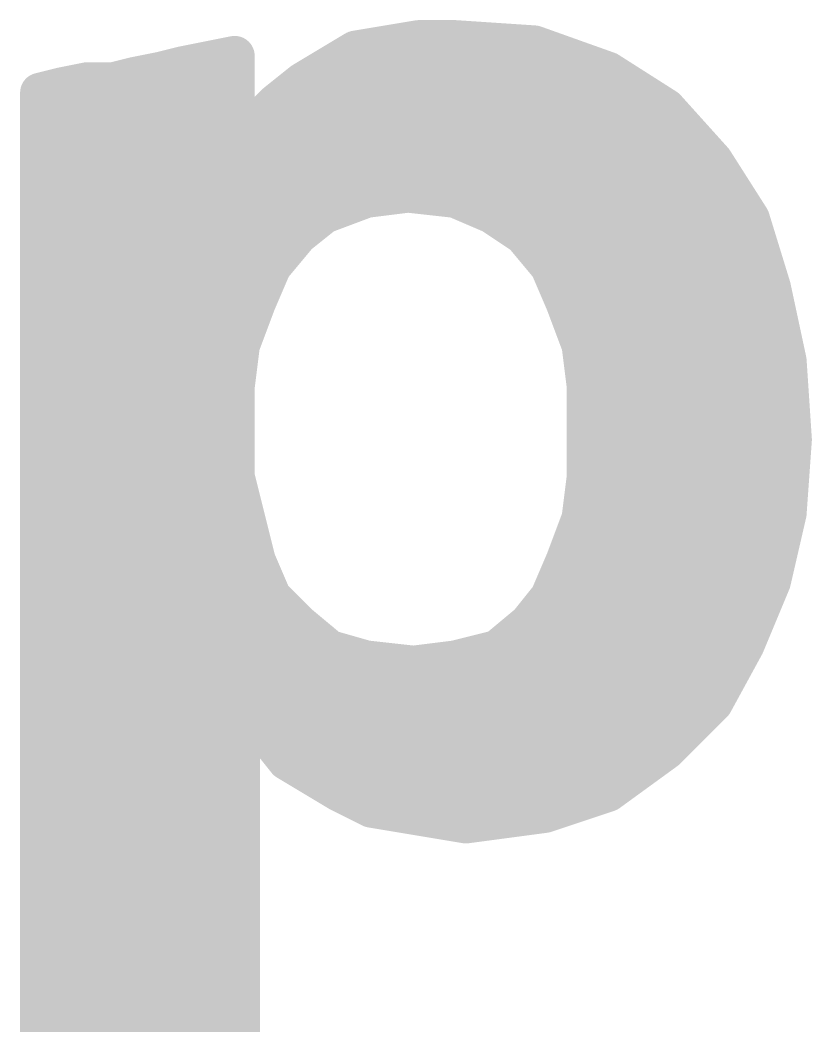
# Model space of a CAD drawing. Extents: x -39 to 68, y -22 to 43.
# Drawn here: x 9.695 to 11.201, y 38.361 to 40.274 of the extents above; entities that cross this region are included whole.
import ezdxf

# ---------------------------------------------------------------- set-up
doc = ezdxf.new("R2010")
doc.units = 0
doc.layers.add('21', color=41, linetype='CONTINUOUS')

msp = doc.modelspace()

# ---------------------------------------------------------------- linework, layer by layer
at = {"layer": '21', "const_width": 0.0762}
for points in [[(10.3332, 40.216), (10.3932, 40.226)], [(10.3932, 40.226), (10.4532, 40.236)], [(10.4388, 40.2336), (10.5592, 40.2336)], [(10.4532, 40.236), (10.5232, 40.236)], [(10.5232, 40.236), (10.6732, 40.226)], [(10.6732, 40.226), (10.8132, 40.176)], [(10.0532, 40.196), (10.1032, 40.206)], [(10.1032, 40.206), (10.1032, 40.026)], [(10.2832, 40.186), (10.3332, 40.216)], [(9.9632, 40.176), (10.0032, 40.186)], [(10.0032, 40.186), (10.0532, 40.196)], [(10.2332, 40.156), (10.2832, 40.186)], [(9.8732, 40.156), (9.9132, 40.166)], [(9.9132, 40.166), (9.9632, 40.176)], [(10.8132, 40.176), (10.9232, 40.106)], [(9.7332, 40.136), (9.7732, 40.146)], [(9.7732, 40.146), (9.8232, 40.156)], [(9.8232, 40.156), (9.8732, 40.156)], [(9.8788, 40.1574), (10.1032, 40.1574)], [(10.1832, 40.116), (10.2332, 40.156)], [(10.2355, 40.1574), (10.8424, 40.1574)], [(9.7332, 38.286), (9.7332, 40.136)], [(10.1432, 40.076), (10.1832, 40.116)], [(10.9232, 40.106), (11.0132, 40.006)], [(9.7332, 40.0812), (10.1032, 40.0812)], [(10.1032, 40.026), (10.1432, 40.076)], [(10.1484, 40.0812), (10.9455, 40.0812)], [(9.7332, 40.005), (11.0138, 40.005)], [(11.0132, 40.006), (11.0832, 39.896)], [(10.3532, 39.936), (10.2732, 39.906)], [(10.4332, 39.946), (10.3532, 39.936)], [(10.5232, 39.936), (10.4332, 39.946)], [(10.5932, 39.906), (10.5232, 39.936)], [(9.7332, 39.9288), (10.334, 39.9288)], [(10.54, 39.9288), (11.0623, 39.9288)], [(10.2732, 39.906), (10.2232, 39.866)], [(10.6532, 39.866), (10.5932, 39.906)], [(11.0832, 39.896), (11.1232, 39.766)], [(10.2232, 39.866), (10.1732, 39.806)], [(10.7032, 39.806), (10.6532, 39.866)], [(9.7332, 39.8526), (10.212, 39.8526)], [(10.6644, 39.8526), (11.0966, 39.8526)], [(10.1732, 39.806), (10.1432, 39.736)], [(10.7332, 39.736), (10.7032, 39.806)], [(9.7332, 39.7764), (10.1605, 39.7764)], [(10.7159, 39.7764), (11.12, 39.7764)], [(11.1232, 39.766), (11.1532, 39.626)], [(10.1432, 39.736), (10.1132, 39.656)], [(10.7632, 39.656), (10.7332, 39.736)], [(9.7332, 39.7002), (10.1298, 39.7002)], [(10.7466, 39.7002), (11.1373, 39.7002)], [(10.1132, 39.656), (10.1032, 39.576)], [(10.7732, 39.576), (10.7632, 39.656)], [(11.1532, 39.626), (11.1632, 39.476)], [(9.7332, 39.624), (10.1092, 39.624)], [(10.7672, 39.624), (11.1533, 39.624)], [(10.1032, 39.576), (10.1032, 39.406)], [(10.7732, 39.486), (10.7732, 39.576)], [(9.7332, 39.5478), (10.1032, 39.5478)], [(10.7732, 39.5478), (11.1584, 39.5478)], [(10.7732, 39.406), (10.7732, 39.486)], [(10.7732, 39.486), (11.1632, 39.476)], [(11.1632, 39.476), (10.7732, 39.486)], [(11.1632, 39.476), (11.1532, 39.336)], [(9.7332, 39.4716), (10.1032, 39.4716)], [(10.7732, 39.4716), (11.1629, 39.4716)], [(10.1032, 39.406), (10.1232, 39.326)], [(10.7632, 39.326), (10.7732, 39.406)], [(9.7332, 39.3954), (10.1059, 39.3954)], [(10.7719, 39.3954), (11.1574, 39.3954)], [(10.1232, 39.326), (10.1432, 39.246)], [(10.7332, 39.246), (10.7632, 39.326)], [(11.1532, 39.336), (11.1232, 39.206)], [(9.7332, 39.3192), (10.1249, 39.3192)], [(10.7607, 39.3192), (11.1493, 39.3192)], [(9.7332, 39.243), (10.1445, 39.243)], [(10.1432, 39.246), (10.1732, 39.176)], [(10.7032, 39.176), (10.7332, 39.246)], [(10.7319, 39.243), (10.7396, 39.243)], [(11.0732, 39.086), (10.7332, 39.246)], [(10.7332, 39.246), (11.0732, 39.086)], [(10.7396, 39.243), (11.1317, 39.243)], [(11.1232, 39.206), (11.0732, 39.086)], [(9.7332, 39.1668), (10.1824, 39.1668)], [(10.1732, 39.176), (10.2232, 39.126)], [(10.6632, 39.126), (10.7032, 39.176)], [(10.6958, 39.1668), (10.9015, 39.1668)], [(10.9015, 39.1668), (11.1069, 39.1668)], [(10.2232, 39.126), (10.2832, 39.076)], [(10.6032, 39.076), (10.6632, 39.126)], [(9.7332, 39.0906), (10.2657, 39.0906)], [(10.6207, 39.0906), (11.0634, 39.0906)], [(11.0634, 39.0906), (11.0751, 39.0906)], [(10.2832, 39.076), (10.3532, 39.056)], [(10.5232, 39.056), (10.6032, 39.076)], [(11.0732, 39.086), (11.0132, 38.976)], [(10.3532, 39.056), (10.4432, 39.046)], [(10.4432, 39.046), (10.5232, 39.056)], [(9.7332, 39.0144), (11.0341, 39.0144)], [(11.0132, 38.976), (10.9232, 38.886)], [(10.1232, 38.966), (10.1132, 38.966)], [(10.1132, 38.966), (10.1132, 37.946)], [(10.1632, 38.916), (10.1232, 38.966)], [(9.7332, 38.9382), (10.1132, 38.9382)], [(10.1454, 38.9382), (10.9754, 38.9382)], [(10.2032, 38.866), (10.1632, 38.916)], [(10.9232, 38.886), (10.8132, 38.806)], [(9.7332, 38.862), (10.1132, 38.862)], [(10.2532, 38.836), (10.2032, 38.866)], [(10.2099, 38.862), (10.8902, 38.862)], [(10.3032, 38.806), (10.2532, 38.836)], [(10.3632, 38.776), (10.3032, 38.806)], [(10.8132, 38.806), (10.6932, 38.766)], [(9.7332, 38.7858), (10.1132, 38.7858)], [(10.3436, 38.7858), (10.7526, 38.7858)], [(10.4232, 38.766), (10.3632, 38.776)], [(10.4832, 38.756), (10.4232, 38.766)], [(10.6932, 38.766), (10.5432, 38.746)], [(10.5432, 38.746), (10.4832, 38.756)], [(9.7332, 38.7096), (10.1132, 38.7096)], [(9.7332, 38.6334), (10.1132, 38.6334)], [(9.7332, 38.5572), (10.1132, 38.5572)], [(9.7332, 38.481), (10.1132, 38.481)], [(9.7332, 38.4048), (10.1132, 38.4048)], [(9.7332, 38.3286), (10.1132, 38.3286)]]:
    msp.add_lwpolyline(points, dxfattribs=at)
at = {"layer": '21', "const_width": 0.0381}
for points in [[(10.3901, 40.2448, 1), (10.3963, 40.2072)], [(10.3963, 40.2072, 1), (10.3901, 40.2448)], [(10.4388, 40.2527, 1), (10.4388, 40.2146)], [(10.4532, 40.2551, 1), (10.4532, 40.217)], [(10.4563, 40.2172, 1), (10.4501, 40.2548)], [(10.5245, 40.255, 1), (10.5219, 40.217)], [(10.5232, 40.217, 1), (10.5232, 40.2551)], [(10.5592, 40.2146, 1), (10.5592, 40.2527)], [(10.6796, 40.2439, 1), (10.6668, 40.2081)], [(10.6719, 40.207, 1), (10.6745, 40.245)], [(10.1223, 40.206, 1), (10.0842, 40.206)], [(10.1069, 40.1873, 1), (10.0995, 40.2247)], [(10.3301, 40.2348, 1), (10.3363, 40.1972)], [(10.343, 40.1997, 1), (10.3234, 40.2323)], [(9.9995, 40.2047, 1), (10.0069, 40.1673)], [(10.0078, 40.1675, 1), (9.9986, 40.2045)], [(10.0495, 40.2147, 1), (10.0569, 40.1773)], [(10.0569, 40.1773, 1), (10.0495, 40.2147)], [(10.2734, 40.2023, 1), (10.293, 40.1697)], [(10.293, 40.1697, 1), (10.2734, 40.2023)], [(9.9095, 40.1847, 1), (9.9169, 40.1473)], [(9.9178, 40.1475, 1), (9.9086, 40.1845)], [(9.9586, 40.1945, 1), (9.9678, 40.1575)], [(9.9669, 40.1573, 1), (9.9595, 40.1947)], [(10.8234, 40.1921, 1), (10.803, 40.1599)], [(10.8068, 40.1581, 1), (10.8196, 40.1939)], [(9.7695, 40.1647, 1), (9.7769, 40.1273)], [(9.7778, 40.1275, 1), (9.7686, 40.1645)], [(9.8232, 40.175, 1), (9.8232, 40.1369)], [(9.8269, 40.1373, 1), (9.8195, 40.1747)], [(9.8686, 40.1745, 1), (9.8778, 40.1375)], [(9.8788, 40.1765, 1), (9.8788, 40.1384)], [(9.8732, 40.1369, 1), (9.8732, 40.175)], [(10.1032, 40.1384, 1), (10.1032, 40.1765)], [(10.2234, 40.1723, 1), (10.243, 40.1397)], [(10.2355, 40.1765, 1), (10.2355, 40.1384)], [(10.2451, 40.1411, 1), (10.2213, 40.1709)], [(10.8424, 40.1384, 1), (10.8424, 40.1765)], [(9.7523, 40.136, 1), (9.7142, 40.136)], [(9.7286, 40.1545, 1), (9.7378, 40.1175)], [(10.1713, 40.1309, 1), (10.1951, 40.1011)], [(10.1967, 40.1025, 1), (10.1697, 40.1295)], [(10.9374, 40.1187, 1), (10.909, 40.0933)], [(10.913, 40.0899, 1), (10.9334, 40.1221)], [(9.7332, 40.1003, 1), (9.7332, 40.0622)], [(10.1032, 40.0622, 1), (10.1032, 40.1003)], [(10.1297, 40.0895, 1), (10.1567, 40.0625)], [(10.1581, 40.0641, 1), (10.1283, 40.0879)], [(10.1484, 40.1003, 1), (10.1484, 40.0622)], [(10.9455, 40.0622, 1), (10.9455, 40.1003)], [(10.0883, 40.0379, 1), (10.1181, 40.0141)], [(9.7332, 40.0241, 1), (9.7332, 39.986)], [(10.0842, 40.026, 1), (10.1223, 40.026)], [(11.0293, 40.0162, 1), (10.9971, 39.9958)], [(10.999, 39.9933, 1), (11.0274, 40.0187)], [(11.0138, 39.986, 1), (11.0138, 40.0241)], [(10.3508, 39.9549, 1), (10.3556, 39.9171)], [(10.3599, 39.9182, 1), (10.3465, 39.9538)], [(10.4353, 39.9649, 1), (10.4311, 39.9271)], [(10.4356, 39.9271, 1), (10.4308, 39.9649)], [(10.5307, 39.9535, 1), (10.5157, 39.9185)], [(10.5211, 39.9171, 1), (10.5253, 39.9549)], [(9.7332, 39.9479, 1), (9.7332, 39.9098)], [(10.334, 39.9098, 1), (10.334, 39.9479)], [(10.54, 39.9479, 1), (10.54, 39.9098)], [(11.0623, 39.9098, 1), (11.0623, 39.9479)], [(10.2665, 39.9238, 1), (10.2799, 39.8882)], [(10.2851, 39.8911, 1), (10.2613, 39.9209)], [(10.6038, 39.9219, 1), (10.5826, 39.8901)], [(10.5857, 39.8885, 1), (10.6007, 39.9235)], [(11.1014, 39.9016, 1), (11.065, 39.8904)], [(11.0671, 39.8858, 1), (11.0993, 39.9062)], [(10.2113, 39.8809, 1), (10.2351, 39.8511)], [(10.2378, 39.8538, 1), (10.2086, 39.8782)], [(10.6678, 39.8782, 1), (10.6386, 39.8538)], [(10.6426, 39.8501, 1), (10.6638, 39.8819)], [(9.7332, 39.8717, 1), (9.7332, 39.8336)], [(10.212, 39.8336, 1), (10.212, 39.8717)], [(10.6644, 39.8717, 1), (10.6644, 39.8336)], [(11.0966, 39.8336, 1), (11.0966, 39.8717)], [(10.1586, 39.8182, 1), (10.1878, 39.7938)], [(10.1907, 39.7985, 1), (10.1557, 39.8135)], [(10.7207, 39.8135, 1), (10.6857, 39.7985)], [(10.6886, 39.7938, 1), (10.7178, 39.8182)], [(9.7332, 39.7955, 1), (9.7332, 39.7574)], [(10.1605, 39.7574, 1), (10.1605, 39.7955)], [(10.7159, 39.7955, 1), (10.7159, 39.7574)], [(11.1418, 39.77, 1), (11.1046, 39.762)], [(11.12, 39.7574, 1), (11.12, 39.7955)], [(11.105, 39.7604, 1), (11.1414, 39.7716)], [(10.1257, 39.7435, 1), (10.1607, 39.7285)], [(10.161, 39.7293, 1), (10.1254, 39.7427)], [(10.751, 39.7427, 1), (10.7154, 39.7293)], [(10.7157, 39.7285, 1), (10.7507, 39.7435)], [(9.7332, 39.7193, 1), (9.7332, 39.6812)], [(10.1298, 39.6812, 1), (10.1298, 39.7193)], [(10.7466, 39.7193, 1), (10.7466, 39.6812)], [(11.1373, 39.6812, 1), (11.1373, 39.7193)], [(10.1321, 39.6536, 1), (10.0943, 39.6584)], [(10.7821, 39.6584, 1), (10.7443, 39.6536)], [(10.0954, 39.6627, 1), (10.131, 39.6493)], [(10.7454, 39.6493, 1), (10.781, 39.6627)], [(11.1722, 39.6273, 1), (11.1342, 39.6247)], [(9.7332, 39.6431, 1), (9.7332, 39.605)], [(10.1092, 39.605, 1), (10.1092, 39.6431)], [(10.7672, 39.6431, 1), (10.7672, 39.605)], [(11.1346, 39.622, 1), (11.1718, 39.63)], [(11.1533, 39.605, 1), (11.1533, 39.6431)], [(10.1223, 39.576, 1), (10.0842, 39.576)], [(10.7923, 39.576, 1), (10.7542, 39.576)], [(10.0843, 39.5784, 1), (10.1221, 39.5736)], [(10.7543, 39.5736, 1), (10.7921, 39.5784)], [(9.7332, 39.5669, 1), (9.7332, 39.5288)], [(10.1032, 39.5288, 1), (10.1032, 39.5669)], [(10.7732, 39.5669, 1), (10.7732, 39.5288)], [(11.1584, 39.5288, 1), (11.1584, 39.5669)], [(10.7737, 39.505, 1), (10.7727, 39.467)], [(10.7737, 39.505, 1), (10.7727, 39.467)], [(10.7923, 39.486, 1), (10.7542, 39.486)], [(11.1822, 39.4746, 1), (11.1442, 39.4774)], [(11.1627, 39.457, 1), (11.1637, 39.495)], [(11.1627, 39.457, 1), (11.1637, 39.495)], [(9.7332, 39.4907, 1), (9.7332, 39.4526)], [(10.1032, 39.4526, 1), (10.1032, 39.4907)], [(10.7732, 39.4907, 1), (10.7732, 39.4526)], [(10.7542, 39.486, 1), (10.7923, 39.486)], [(11.1442, 39.4747, 1), (11.1822, 39.4773)], [(11.1629, 39.4526, 1), (11.1629, 39.4907)], [(10.1217, 39.4106, 1), (10.0847, 39.4014)], [(10.7921, 39.4036, 1), (10.7543, 39.4084)], [(9.7332, 39.4145, 1), (9.7332, 39.3764)], [(10.0842, 39.406, 1), (10.1223, 39.406)], [(10.1059, 39.3764, 1), (10.1059, 39.4145)], [(10.7719, 39.4145, 1), (10.7719, 39.3764)], [(10.7542, 39.406, 1), (10.7923, 39.406)], [(11.1574, 39.3764, 1), (11.1574, 39.4145)], [(10.1417, 39.3306, 1), (10.1047, 39.3214)], [(10.781, 39.3193, 1), (10.7454, 39.3327)], [(11.1718, 39.3317, 1), (11.1346, 39.3403)], [(9.7332, 39.3383, 1), (9.7332, 39.3002)], [(10.1047, 39.3214, 1), (10.1417, 39.3306)], [(10.1249, 39.3002, 1), (10.1249, 39.3383)], [(10.7607, 39.3383, 1), (10.7607, 39.3002)], [(10.7443, 39.3284, 1), (10.7821, 39.3236)], [(11.1342, 39.3374, 1), (11.1722, 39.3346)], [(11.1493, 39.3002, 1), (11.1493, 39.3383)], [(9.7332, 39.2621, 1), (9.7332, 39.224)], [(10.1607, 39.2535, 1), (10.1257, 39.2385)], [(10.1445, 39.224, 1), (10.1445, 39.2621)], [(10.7319, 39.2621, 1), (10.7319, 39.224)], [(10.7413, 39.2632, 1), (10.7251, 39.2288)], [(10.7413, 39.2632, 1), (10.7251, 39.2288)], [(10.7507, 39.2385, 1), (10.7157, 39.2535)], [(10.7396, 39.2621, 1), (10.7396, 39.224)], [(10.7396, 39.224, 1), (10.7396, 39.2621)], [(11.1317, 39.224, 1), (11.1317, 39.2621)], [(10.1247, 39.2414, 1), (10.1617, 39.2506)], [(10.7154, 39.2527, 1), (10.751, 39.2393)], [(11.1408, 39.1987, 1), (11.1056, 39.2133)], [(11.1046, 39.2103, 1), (11.1418, 39.2017)], [(9.7332, 39.1859, 1), (9.7332, 39.1478)], [(10.1867, 39.1895, 1), (10.1597, 39.1625)], [(10.1824, 39.1478, 1), (10.1824, 39.1859)], [(10.6958, 39.1859, 1), (10.6958, 39.1478)], [(10.7181, 39.1641, 1), (10.6883, 39.1879)], [(10.9015, 39.1859, 1), (10.9015, 39.1478)], [(10.9015, 39.1478, 1), (10.9015, 39.1859)], [(11.1069, 39.1478, 1), (11.1069, 39.1859)], [(10.1557, 39.1685, 1), (10.1907, 39.1835)], [(10.6857, 39.1835, 1), (10.7207, 39.1685)], [(10.2354, 39.1406, 1), (10.211, 39.1114)], [(10.2097, 39.1125, 1), (10.2367, 39.1395)], [(10.6483, 39.1379, 1), (10.6781, 39.1141)], [(10.6754, 39.1114, 1), (10.651, 39.1406)], [(9.7332, 39.1097, 1), (9.7332, 39.0716)], [(10.2657, 39.0716, 1), (10.2657, 39.1097)], [(10.6207, 39.1097, 1), (10.6207, 39.0716)], [(11.0634, 39.1097, 1), (11.0634, 39.0716)], [(11.0634, 39.0716, 1), (11.0634, 39.1097)], [(11.0751, 39.0716, 1), (11.0751, 39.1097)], [(10.2884, 39.0943, 1), (10.278, 39.0577)], [(10.271, 39.0614, 1), (10.2954, 39.0906)], [(10.591, 39.0906, 1), (10.6154, 39.0614)], [(10.6078, 39.0575, 1), (10.5986, 39.0945)], [(11.0556, 39.0933, 1), (11.0908, 39.0787)], [(11.0899, 39.0769, 1), (11.0565, 39.0951)], [(11.0651, 39.0688, 1), (11.0813, 39.1032)], [(11.0651, 39.0688, 1), (11.0813, 39.1032)], [(10.3553, 39.0749, 1), (10.3511, 39.0371)], [(10.348, 39.0377, 1), (10.3584, 39.0743)], [(10.5186, 39.0745, 1), (10.5278, 39.0375)], [(10.5256, 39.0371, 1), (10.5208, 39.0749)], [(10.4408, 39.0649, 1), (10.4456, 39.0271)], [(10.4411, 39.0271, 1), (10.4453, 39.0649)], [(9.7332, 39.0335, 1), (9.7332, 38.9954)], [(11.0341, 38.9954, 1), (11.0341, 39.0335)], [(11.0267, 38.9625, 1), (10.9997, 38.9895)], [(10.1132, 38.9851, 1), (10.1132, 38.947)], [(10.1323, 38.966, 1), (10.0942, 38.966)], [(10.1381, 38.9779, 1), (10.1083, 38.9541)], [(10.1232, 38.947, 1), (10.1232, 38.9851)], [(10.9965, 38.9851, 1), (11.0299, 38.9669)], [(9.7332, 38.9573, 1), (9.7332, 38.9192)], [(10.1132, 38.9192, 1), (10.1132, 38.9573)], [(10.1454, 38.9573, 1), (10.1454, 38.9192)], [(10.9754, 38.9192, 1), (10.9754, 38.9573)], [(10.1781, 38.9279, 1), (10.1483, 38.9041)], [(10.1483, 38.9041, 1), (10.1781, 38.9279)], [(10.9097, 38.8995, 1), (10.9367, 38.8725)], [(10.9344, 38.8706, 1), (10.912, 38.9014)], [(9.7332, 38.8811, 1), (9.7332, 38.843)], [(10.1132, 38.843, 1), (10.1132, 38.8811)], [(10.213, 38.8823, 1), (10.1934, 38.8497)], [(10.2099, 38.8811, 1), (10.2099, 38.843)], [(10.8902, 38.843, 1), (10.8902, 38.8811)], [(10.1883, 38.8541, 1), (10.2181, 38.8779)], [(10.263, 38.8523, 1), (10.2434, 38.8197)], [(10.2434, 38.8197, 1), (10.263, 38.8523)], [(10.3117, 38.823, 1), (10.2947, 38.789)], [(10.2934, 38.7897, 1), (10.313, 38.8223)], [(10.8192, 38.7879, 1), (10.8072, 38.8241)], [(9.7332, 38.8049, 1), (9.7332, 38.7668)], [(10.1132, 38.7668, 1), (10.1132, 38.8049)], [(10.3436, 38.8049, 1), (10.3436, 38.7668)], [(10.7526, 38.7668, 1), (10.7526, 38.8049)], [(10.802, 38.8214, 1), (10.8244, 38.7906)], [(10.3663, 38.7948, 1), (10.3601, 38.7572)], [(10.3547, 38.759, 1), (10.3717, 38.793)], [(10.4263, 38.7848, 1), (10.4201, 38.7472)], [(10.4201, 38.7472, 1), (10.4263, 38.7848)], [(10.6872, 38.7841, 1), (10.6992, 38.7479)], [(10.6957, 38.7471, 1), (10.6907, 38.7849)], [(10.4863, 38.7748, 1), (10.4801, 38.7372)], [(10.4801, 38.7372, 1), (10.4863, 38.7748)], [(10.5407, 38.7649, 1), (10.5457, 38.7271)], [(10.5401, 38.7272, 1), (10.5463, 38.7648)], [(9.7332, 38.7287, 1), (9.7332, 38.6906)], [(10.1132, 38.6906, 1), (10.1132, 38.7287)], [(9.7332, 38.6525, 1), (9.7332, 38.6144)], [(10.1132, 38.6144, 1), (10.1132, 38.6525)], [(9.7332, 38.5763, 1), (9.7332, 38.5382)], [(10.1132, 38.5382, 1), (10.1132, 38.5763)], [(9.7332, 38.5001, 1), (9.7332, 38.462)], [(10.1132, 38.462, 1), (10.1132, 38.5001)], [(9.7332, 38.4239, 1), (9.7332, 38.3858)], [(10.1132, 38.3858, 1), (10.1132, 38.4239)], [(9.7332, 38.3477, 1), (9.7332, 38.3096)], [(10.1132, 38.3096, 1), (10.1132, 38.3477)]]:
    msp.add_lwpolyline(points, format="xyb", dxfattribs=at)

doc.saveas('drawing.dxf')
